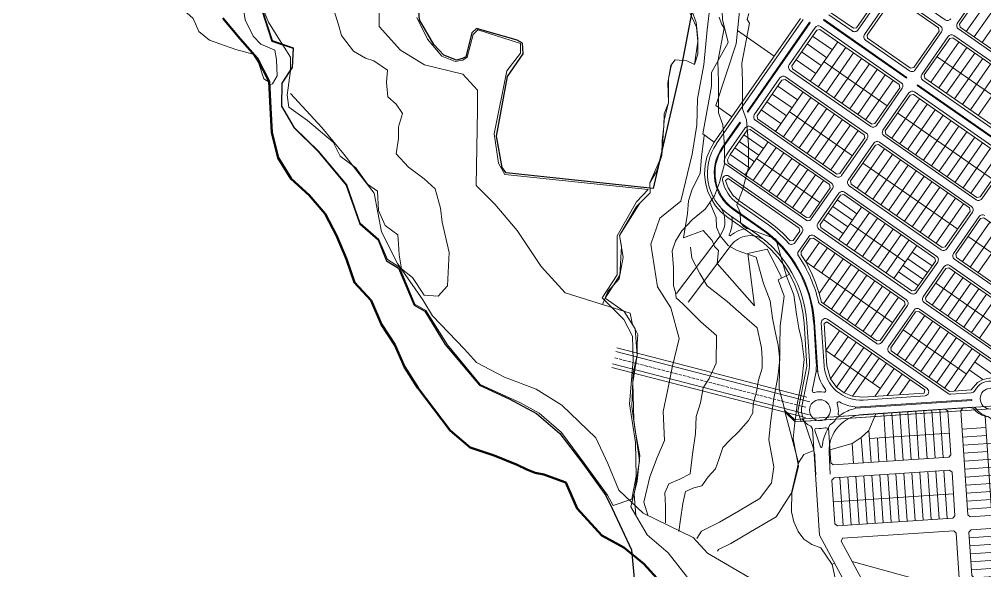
# Model space of a CAD drawing. Header units: metres. Extents: x 3557088 to 3598139, y 7314183 to 7334470.
# Drawn here: x 3574108 to 3575312, y 7324710 to 7325398 of the extents above; entities that cross this region are included whole.
import ezdxf

# ---------------------------------------------------------------- set-up
doc = ezdxf.new("R2010")
doc.units = ezdxf.units.M
doc.linetypes.add('JIS_02_4.0', pattern=[5.5, 4, -1.5])
for name, color, linetype, lineweight in [('CMS_Limite_Urbanizable', 1, 'Continuous', 30), ('Imagen', 17, 'Continuous', 0), ('Imagen_ZonaUrbanizable', 17, 'Continuous', 0), ('LIMITES', 7, 'Continuous', 50)]:
    doc.layers.add(name, color=color, linetype=linetype, lineweight=lineweight)
doc.layers.add('nuevo', color=7, linetype='Continuous', lineweight=15, true_color=0xf2f2f2)
picture_1 = doc.add_image_def('image1.jpg', size_in_pixel=(4800, 2360))
picture_2 = doc.add_image_def('image2.jpg', size_in_pixel=(4800, 2360))

# ---------------------------------------------------------------- blocks, each defined once
blk = doc.blocks.new('A$C1FCF2399')
at = {"layer": 'nuevo'}
for p, q in [((340.5, 567.5), (240, 637.5)), ((88.5, 622.2), (79.9, 537.4)), ((261.8, 603.1), (230, 557.5)), ((264.7, 602.1), (231.7, 554.7)), ((355.7, 563), (388.4, 610)), ((358.6, 562), (390.4, 607.6)), ((366.9, 552.8), (401.9, 603)), ((272.9, 596.4), (239.9, 549)), ((274.9, 594), (243.1, 548.4)), ((332.4, 557.3), (278.8, 594.7)), ((334.8, 559.3), (279.9, 597.6)), ((376.7, 546), (411.7, 596.2)), ((386.6, 539.1), (421.6, 589.3)), ((163.6, 568), (55.6, 413)), ((74.7, 446.6), (160, 569)), ((189.5, 567.7), (189, 566.8)), ((292.3, 494.8), (189, 566.8)), ((292.9, 495.6), (189.5, 567.7)), ((224.7, 553.5), (195.6, 573.8)), ((226.1, 556.8), (196.4, 577.5)), ((127.3, 522), (81.6, 553.9)), ((171.4, 564.4), (93.7, 452.8)), ((172.3, 563.8), (94.5, 452.3)), ((178.4, 557.8), (146.1, 511.4)), ((149.4, 510.1), (180.5, 554.7)), ((172.3, 563.8), (171.4, 564.4)), ((184.4, 555.4), (180.5, 554.7)), ((283.2, 486.6), (184.4, 555.4)), ((285.8, 489), (185.3, 559)), ((230, 557.5), (226.1, 556.8)), ((332.4, 557.3), (333.1, 553.4)), ((471.8, 476), (357, 556.1)), ((359.4, 558.1), (358.6, 562)), ((472.9, 479), (359.4, 558.1)), ((199.9, 530), (175.2, 547.1)), ((296.1, 503.7), (241.2, 542)), ((243.8, 544.4), (243.1, 548.4)), ((297.5, 507.1), (243.8, 544.4)), ((333.1, 553.4), (301.4, 507.8)), ((303.1, 505), (336.1, 552.3)), ((311.3, 499.3), (344.3, 546.6)), ((314.5, 498.7), (346.3, 544.2)), ((350.2, 544.9), (346.3, 544.2)), ((463.7, 465.9), (350.2, 544.9)), ((466.1, 467.8), (351.2, 547.9)), ((79.9, 537.4), (54.5, 460.6)), ((193, 520.1), (168.4, 537.3)), ((172.4, 490.6), (206.7, 539.8)), ((182.3, 483.7), (216.6, 533)), ((322.8, 489.5), (357.7, 539.7)), ((332.6, 482.6), (367.6, 532.8)), ((179.3, 500.5), (154.7, 517.6)), ((186.1, 510.3), (161.5, 527.4)), ((192.1, 476.9), (226.4, 526.1)), ((202, 470), (236.3, 519.3)), ((448.6, 439.1), (330.4, 521.4)), ((342.4, 475.8), (377.4, 526)), ((352.3, 468.9), (387.3, 519.1)), ((150.1, 506.1), (149.4, 510.1)), ((248.9, 437.3), (150.1, 506.1)), ((268.3, 460.3), (189.6, 515.2)), ((211.8, 463.2), (246.1, 512.4)), ((301.4, 507.8), (297.5, 507.1)), ((362.1, 462), (397.1, 512.3)), ((102.6, 449), (134.6, 495)), ((242.1, 426.2), (141.6, 496.2)), ((247.8, 434.4), (147.3, 504.4)), ((221.7, 456.3), (255.9, 505.5)), ((231.5, 449.4), (265.8, 498.7)), ((292.9, 495.6), (292.3, 494.8)), ((314.5, 498.7), (315.2, 494.7)), ((428.7, 415.6), (315.2, 494.7)), ((372, 455.2), (407, 505.4)), ((381.8, 448.3), (416.8, 498.5)), ((106, 447.7), (137, 492.3)), ((156.4, 467.6), (131.8, 484.8)), ((141, 493), (137, 492.3)), ((239.7, 424.2), (141, 493)), ((241.3, 442.6), (275.6, 491.8)), ((252.8, 438.1), (283.9, 482.6)), ((254.8, 435.7), (287.1, 482)), ((283.9, 482.6), (283.2, 486.6)), ((305.5, 485.7), (306, 486.5)), ((423.6, 403.4), (305.5, 485.7)), ((424.2, 404.2), (306, 486.5)), ((427.4, 412.3), (312.5, 492.3)), ((149.6, 457.8), (124.9, 474.9)), ((129, 428.2), (163.3, 477.5)), ((138.8, 421.4), (173.1, 470.6)), ((263, 429.9), (295.3, 476.3)), ((417.1, 397.5), (302.3, 477.5)), ((74.7, 446.6), (54.5, 460.6)), ((142.7, 447.9), (118.1, 465.1)), ((148.7, 414.5), (183, 463.8)), ((274.2, 419.7), (308.5, 469)), ((284, 412.9), (318.3, 462.1)), ((52.7, 415), (74.7, 446.6)), ((94.5, 452.3), (93.7, 452.8)), ((106.7, 443.8), (106, 447.7)), ((135.8, 438.1), (111.2, 455.2)), ((224.9, 398), (146.1, 452.9)), ((158.5, 407.7), (192.8, 456.9)), ((168.4, 400.8), (202.7, 450)), ((399.6, 368.9), (281.5, 451.2)), ((293.9, 406), (328.2, 455.2)), ((303.7, 399.1), (338, 448.4)), ((62.6, 408.1), (84.5, 439.7)), ((63.4, 407.6), (85.4, 439.1)), ((85.4, 439.1), (84.5, 439.7)), ((198.7, 363.8), (98.2, 433.9)), ((204.4, 372.1), (103.9, 442.1)), ((205.4, 375), (106.7, 443.8)), ((178.2, 393.9), (212.5, 443.2)), ((188.1, 387.1), (222.4, 436.3)), ((252.8, 438.1), (248.9, 437.3)), ((313.5, 392.3), (347.8, 441.5)), ((323.4, 385.4), (357.7, 434.7)), ((70.4, 402.7), (91.2, 432.6)), ((72.4, 399.4), (93.6, 429.9)), ((114.1, 406.9), (89.5, 424.1)), ((97.5, 430.6), (93.6, 429.9)), ((196.3, 361.9), (97.5, 430.6)), ((197.9, 380.2), (232.2, 429.5)), ((240.4, 420.3), (239.7, 424.2)), ((264.2, 423), (379.1, 343)), ((333.2, 378.6), (367.5, 427.8)), ((108.4, 398.7), (83.8, 415.9)), ((91.3, 374.1), (119.8, 415.1)), ((209.4, 375.7), (240.4, 420.3)), ((211.4, 373.3), (243.4, 419.2)), ((219.6, 367.6), (251.6, 413.5)), ((258.5, 414.8), (373.4, 334.8)), ((343.1, 371.7), (377.4, 420.9)), ((352.9, 364.9), (387.2, 414.1)), ((69.1, 392.7), (72.4, 399.4)), ((97, 382.3), (72.4, 399.4)), ((102.7, 390.5), (78.1, 407.6)), ((101.1, 367.2), (129.7, 408.3)), ((110.9, 360.4), (139.5, 401.4)), ((230.7, 357.4), (265, 406.6)), ((240.6, 350.5), (274.9, 399.7)), ((362.8, 358), (397.1, 407.2)), ((372.6, 351.1), (406.9, 400.4)), ((166.7, 317.9), (67.1, 387.3)), ((70.1, 388.8), (69.1, 392.7)), ((167.7, 320.8), (70.1, 388.8)), ((184.3, 339.7), (105.5, 394.6)), ((120.8, 353.5), (149.4, 394.5)), ((130.6, 346.7), (159.2, 387.7)), ((356.2, 306.5), (238, 388.8)), ((250.4, 343.6), (284.7, 392.9)), ((260.3, 336.8), (294.6, 386)), ((386.1, 344.2), (418.4, 390.6)), ((140.5, 339.8), (169.1, 380.8)), ((150.3, 332.9), (178.9, 374)), ((209.4, 375.7), (205.4, 375)), ((270.1, 329.9), (304.4, 379.2)), ((66.8, 367), (70, 369.4)), ((69.9, 357.8), (66.8, 367)), ((158.6, 307.7), (70, 369.4)), ((160.9, 309.7), (70.8, 372.5)), ((160.2, 326.1), (188.8, 367.1)), ((196.3, 361.9), (197, 357.9)), ((280, 323.1), (314.3, 372.3)), ((289.8, 316.2), (324.1, 365.4)), ((75.8, 348.8), (69.9, 357.8)), ((171.6, 321.5), (197, 357.9)), ((173.6, 319.1), (199.9, 356.9)), ((181.8, 313.4), (208.1, 351.2)), ((214.1, 349.5), (210.1, 348.8)), ((327.6, 270.4), (214.1, 349.5)), ((330, 272.4), (215.1, 352.4)), ((335.7, 280.6), (220.8, 360.6)), ((299.6, 309.4), (333.9, 358.6)), ((309.5, 302.5), (343.8, 351.7)), ((83.8, 341.6), (75.8, 348.8)), ((116.1, 314.8), (81.8, 338.7)), ((118.1, 317.6), (83.8, 341.6)), ((184.8, 312.4), (210.1, 348.8)), ((230.6, 325.7), (206, 342.9)), ((319.3, 295.6), (353.6, 344.9)), ((329.2, 288.8), (363.5, 338)), ((110.7, 307), (76.4, 330.9)), ((111.3, 307.8), (77, 331.7)), ((219.2, 309.3), (194.6, 326.5)), ((224.9, 317.5), (200.3, 334.7)), ((207.8, 292.9), (236.3, 333.9)), ((217.6, 286.1), (246.2, 327.1)), ((342.6, 281.8), (374.6, 327.8)), ((105.9, 300), (71.5, 323.9)), ((118.1, 317.6), (128.5, 309.8)), ((171.6, 321.5), (167.7, 320.8)), ((213.5, 301.1), (188.9, 318.3)), ((291, 265.4), (222.1, 313.4)), ((227.5, 279.2), (256, 320.2)), ((237.3, 272.3), (265.9, 313.4)), ((350.8, 276.1), (382.9, 322.1)), ((353.8, 275.1), (384.8, 319.7)), ((362, 265.9), (396.3, 315.1)), ((388.8, 320.4), (384.8, 319.7)), ((487.5, 251.6), (388.8, 320.4)), ((128.5, 309.8), (138.2, 301.3)), ((138.2, 301.3), (147.2, 291.9)), ((151.2, 292.2), (159.3, 303.8)), ((153, 289.5), (162.2, 302.7)), ((158.6, 307.7), (159.3, 303.8)), ((297.9, 226.4), (183.1, 306.5)), ((185.5, 308.5), (184.8, 312.4)), ((299, 229.4), (185.5, 308.5)), ((247.2, 265.5), (275.7, 306.5)), ((371.9, 259), (406.1, 308.3)), ((381.7, 252.2), (416, 301.4)), ((5.7, 226.2), (59.9, 298.1)), ((147.2, 291.9), (151.2, 292.2)), ((157.6, 278.7), (170.4, 297)), ((161, 278.3), (172.4, 294.6)), ((166.7, 265.5), (183.9, 290.1)), ((176.3, 295.3), (172.4, 294.6)), ((289.8, 216.2), (176.3, 295.3)), ((292.2, 218.2), (177.4, 298.3)), ((257, 258.6), (285.6, 299.7)), ((266.8, 251.8), (295.4, 292.8)), ((448.1, 242.5), (369.3, 297.4)), ((20, 215.4), (73.7, 286.5)), ((161, 278.3), (160.9, 274.3)), ((176.5, 258.6), (193.7, 283.2)), ((276.7, 244.9), (305.3, 285.9)), ((324.2, 260.6), (299.6, 277.7)), ((166.7, 265.5), (160.9, 274.3)), ((275, 190), (166.7, 265.5)), ((173.3, 252.9), (166.7, 265.5)), ((183.4, 226.4), (213.4, 269.5)), ((186.4, 251.7), (203.5, 276.4)), ((318.5, 252.4), (293.8, 269.5)), ((302.9, 230.1), (328.3, 266.5)), ((304.9, 227.7), (331.2, 265.4)), ((328.3, 266.5), (327.6, 270.4)), ((452.6, 199.1), (352.1, 269.2)), ((353.8, 275.1), (354.5, 271.2)), ((453.2, 202.4), (354.5, 271.2)), ((178.9, 239.9), (173.3, 252.9)), ((188.9, 213.4), (223.2, 262.6)), ((198.8, 206.6), (233.1, 255.8)), ((307, 236), (282.4, 253.1)), ((312.7, 244.2), (288.1, 261.3)), ((313.1, 222), (339.4, 259.7)), ((316.1, 220.9), (341.4, 257.3)), ((324.3, 211.8), (352.9, 252.8)), ((345.3, 258), (341.4, 257.3)), ((444.1, 189.2), (345.3, 258)), ((446.9, 190.9), (346.4, 261)), ((152.2, 239), (146.4, 250.3)), ((208.6, 199.7), (242.9, 248.9)), ((218.5, 192.8), (252.8, 242.1)), ((334.1, 204.9), (362.7, 245.9)), ((157, 227.1), (152.2, 239)), ((183.4, 226.4), (178.9, 239.9)), ((228.3, 186), (262.6, 235.2)), ((302.9, 230.1), (299, 229.4)), ((407.5, 184.3), (328.7, 239.1)), ((344, 198), (372.6, 239.1)), ((353.8, 191.2), (382.4, 232.2)), ((160.6, 214.9), (157, 227.1)), ((186.2, 215.3), (183.4, 226.4)), ((238.2, 179.1), (272.5, 228.3)), ((248, 172.3), (282.3, 221.5)), ((316.8, 217), (316.1, 220.9)), ((415.5, 148.2), (316.8, 217)), ((363.7, 184.3), (392.2, 225.3)), ((373.5, 177.5), (402.1, 218.5)), ((163.2, 202.4), (160.6, 214.9)), ((254.5, 164.1), (184.5, 212.9)), ((255.5, 167), (186.2, 215.3)), ((259.5, 167.7), (290.5, 212.3)), ((261.5, 165.3), (293.5, 211.3)), ((269.7, 159.6), (301.7, 205.6)), ((289.8, 216.2), (290.5, 212.3)), ((409.2, 136.8), (308.6, 206.8)), ((414.9, 145), (314.4, 215)), ((383.4, 170.6), (411.9, 211.6)), ((164.6, 189.7), (163.2, 202.4)), ((318, 107.7), (194, 194.1)), ((272.6, 158.6), (303.7, 203.2)), ((280.8, 149.4), (315.1, 198.6)), ((307.6, 203.9), (303.7, 203.2)), ((406.4, 135.1), (307.6, 203.9)), ((164.6, 189.7), (168.2, 135.6)), ((168.1, 189.9), (171.3, 141.9)), ((176.6, 190.5), (179.9, 140.6)), ((177.5, 190.6), (181.7, 127.9)), ((186.1, 189.6), (189.7, 135.8)), ((189.7, 189), (193.2, 191)), ((189.7, 189), (193.2, 136)), ((315.3, 105.9), (193.2, 191)), ((366.9, 126), (288.1, 180.9)), ((290.7, 142.5), (325, 191.8)), ((300.5, 135.7), (334.8, 184.9)), ((191.9, 155.3), (209.1, 179.9)), ((202.4, 147.9), (219.6, 172.6)), ((310.4, 128.8), (344.7, 178)), ((320.2, 122), (354.5, 171.2)), ((197.6, 120), (229.4, 165.7)), ((205, 109.6), (239.3, 158.8)), ((259.5, 167.7), (255.5, 167)), ((273.3, 154.6), (272.6, 158.6)), ((330.1, 115.1), (364.4, 164.3)), ((339.9, 108.2), (374.2, 157.5)), ((259.9, 107.9), (191.9, 155.3)), ((214.5, 102.3), (249.1, 152)), ((225, 98.1), (258.2, 145.7)), ((344.2, 101.6), (270.9, 152.6)), ((345.8, 104.1), (273.3, 154.6)), ((352, 104.6), (384.1, 150.6)), ((168.2, 135.6), (157, 79)), ((197.6, 120), (193.2, 136)), ((250, 114.8), (267.2, 139.4)), ((252.9, 97.9), (277, 132.5)), ((401.8, 123.6), (377.2, 140.8)), ((170.4, 128.9), (161.8, 85.3)), ((179.6, 128.8), (174.9, 105)), ((268.3, 99), (286.9, 125.7)), ((387.6, 118.9), (370.3, 130.9)), ((400.4, 121.5), (387.6, 118.9)), ((205, 109.6), (197.6, 120)), ((214.5, 102.3), (205, 109.6)), ((283.6, 100), (296.7, 118.8)), ((372.8, 105.9), (380.8, 115.1)), ((380.8, 115.1), (387.6, 118.9)), ((225, 98.1), (214.5, 102.3)), ((237.9, 96.9), (225, 98.1)), ((314.2, 102), (237.9, 96.9)), ((315.4, 98.6), (238.2, 93.4)), ((314.2, 102), (315.3, 105.9)), ((372.8, 105.9), (345.8, 104.1)), ((373, 102.5), (347.4, 100.7)), ((491.4, 88.8), (161.2, 66.7)), ((373.7, 93), (228.6, 83.3)), ((373.6, 94), (228.7, 84.3)), ((374.7, 84.5), (238.3, 75.4)), ((373.6, 94), (373.7, 93)), ((161.2, 66.7), (157, 79)), ((175.6, 35.4), (162.6, 73.4)), ((185.2, 35.1), (178.2, 55.5)), ((197.2, 0.8), (195.9, 27.9)), ((179.2, 0), (178.2, 21.7))]:
    blk.add_line(p, q, dxfattribs=at)
for points in [[(491.4, 88.8), (153.7, 66.2), (141.5, 77.8), (133.4, 107.2), (134.9, 185.8), (139.7, 222.9), (132.4, 243.2), (146.4, 250.3), (139.7, 261.1), (132, 271.3), (123.4, 280.7), (114, 289.4), (103.8, 297.1), (69.5, 321), (61.3, 327.8), (54.3, 335.7), (48.6, 344.6), (44.3, 354.3), (41.7, 364.5), (40.6, 375.1), (41.2, 385.7), (43.5, 396), (47.4, 405.9), (52.7, 415), (38.3, 425.1), (49.2, 484.8), (49.4, 501.9), (69.8, 539.1), (62.8, 567.6), (62.2, 588.5)], [(384.1, 346.6), (380.2, 345.9), (266.6, 425), (265.9, 428.9), (297, 473.5), (300.9, 474.2), (414.4, 395.1), (415.2, 391.2), (384.1, 346.6)], [(136.4, 245.2), (135.6, 248.4), (123.3, 272.6), (118.4, 281.6), (94.3, 276.1), (102.8, 210.9), (56.1, 263.5), (57.9, 279.7), (53.1, 285), (49.9, 292.2), (38.8, 304.8), (14.3, 295.5), (19.3, 326), (20.6, 341.9), (25.1, 356.1), (35.2, 375.6), (36.9, 396.5), (39.9, 422.6), (40.1, 423.8)], [(340.6, 284.2), (371.7, 328.8), (371, 332.8), (257.5, 411.8), (253.6, 411.1), (222.5, 366.5), (223.2, 362.6), (336.7, 283.5), (340.6, 284.2)]]:
    blk.add_lwpolyline(points, dxfattribs=at)
for centre in [(397.2, 95.1), (184.4, 80.8)]:
    blk.add_circle(centre, 13, dxfattribs=at)
for centre, radius, start, end in [((343.4, 571.6), 5, 235.1378, 325.1378), ((182.5, 554.9), 5, 55.1378, 145.1378), ((227.6, 557.6), 5, 235.1378, 325.1378), ((332, 555.2), 5, 325.1378, 55.1378), ((359.8, 560.2), 5, 145.1378, 235.1378), ((244, 546.1), 5, 145.1378, 235.1378), ((348.4, 543.8), 5, 55.1378, 145.1378), ((150.2, 508.5), 5, 145.1378, 235.1378), ((138.7, 492.1), 5, 55.1378, 145.1378), ((299, 507.8), 5, 235.1378, 325.1378), ((315.4, 496.4), 5, 145.1378, 235.1378), ((283, 484.9), 5, 325.1378, 55.1378), ((299.4, 473.4), 5, 55.1378, 145.1378), ((106.7, 446.2), 5, 145.1378, 235.1378), ((95.3, 429.8), 5, 55.1378, 145.1378), ((250.7, 438.5), 5, 235.1378, 325.1378), ((239.3, 422.1), 5, 325.1378, 55.1378), ((267.1, 427.1), 5, 145.1378, 235.1378), ((108.1, 376.4), 64, 145.1378, 235.1378), ((255.7, 410.7), 5, 55.1378, 145.1378), ((108.1, 376.4), 55.5, 145.1378, 235.1378), ((108.1, 376.4), 54.5, 145.1378, 235.1378), ((108.1, 376.4), 46, 145.1373, 158.6091), ((69.9, 391.4), 5, 158.6091, 235.1378), ((67.9, 368.4), 5, 55.1378, 191.2553), ((207.2, 376.2), 5, 235.1378, 325.1378), ((108.1, 376.4), 46, 191.2553, 235.1378), ((195.8, 359.7), 5, 325.1378, 55.1378), ((223.7, 364.7), 5, 145.1378, 235.1378), ((212.2, 348.3), 5, 55.1378, 145.1378), ((382, 347.1), 5, 235.1378, 325.1378), ((36, 316.2), 30, 322.9473, 39.8766), ((370.5, 330.6), 5, 325.1378, 55.1378), ((36, 316.2), 39, 335.1162, 8.3133), ((22.4, 180.2), 164, 41.5621, 55.138), ((169.5, 322), 5, 235.1378, 325.1378), ((185.9, 310.6), 5, 145.1378, 235.1378), ((387, 319.2), 5, 55.1378, 145.1378), ((97.7, 268.4), 39, 93.5587, 129.4718), ((22.4, 180.2), 154.5, 3.827, 55.1378), ((22.4, 180.2), 155.5, 3.827, 55.1378), ((158.1, 305.6), 5, 325.1378, 55.1378), ((72.3, 299.3), 1, 155.1162, 309.4718), ((97.7, 268.4), 30, 49.5298, 142.9473), ((22.4, 180.2), 146, 3.827, 55.1378), ((148.8, 292.3), 5, 221.5621, 325.1378), ((174.5, 294.2), 5, 55.1378, 145.1378), ((161.7, 275.8), 5, 145.1378, 214.4624), ((338.5, 284.7), 5, 235.1378, 325.1378), ((22.4, 180.2), 164, 12.562, 34.4624), ((327.1, 268.3), 5, 325.1378, 55.1378), ((354.9, 273.3), 5, 145.1378, 235.1378), ((343.5, 256.9), 5, 55.1378, 145.1378), ((289.4, 214.1), 5, 325.1378, 55.1378), ((300.8, 230.5), 5, 235.1378, 325.1378), ((317.2, 219.1), 5, 145.1378, 235.1378), ((187.4, 217), 5, 192.562, 235.1378), ((305.8, 202.7), 5, 55.1378, 145.1378), ((191.1, 190), 5, 55.1378, 183.827), ((257.4, 168.2), 5, 235.1378, 325.1378), ((273.8, 156.8), 5, 145.1378, 235.1378), ((121.4, 138.6), 50, 348.8269, 3.827), ((121, 136.7), 59, 348.8269, 3.827), ((235.1, 138.8), 45.5, 183.827, 273.827), ((180.6, 128.6), 1, 10.6097, 168.8269), ((235.1, 138.8), 54.5, 190.6097, 216.4727), ((397.2, 95.1), 22, 87.5301, 151.4347), ((176.9, 104.7), 2, 168.8269, 287.5123), ((184.4, 80.8), 23, 77.7441, 107.5123), ((189.7, 105.2), 2, 257.7441, 36.4727), ((315.1, 103.6), 5, 273.827, 55.1378), ((347, 105.7), 5, 235.1378, 273.827), ((372.6, 108.4), 6, 273.827, 331.4347), ((184.4, 80.8), 23, 168.8269, 198.8269), ((207.9, 89.3), 2, 61.1814, 199.9099), ((184.4, 80.8), 23, 349.6038, 19.9099), ((235.1, 138.8), 54.5, 241.1814, 262.3978), ((227.8, 83.8), 1, 284.1562, 82.3978), ((375, 79.5), 5, 35.06, 93.827), ((241.4, 30), 45.5, 93.827, 182.7163), ((209, 76.3), 2, 169.6038, 304.9694), ((241.4, 30), 54.5, 104.1562, 124.9694), ((397.2, 95.1), 22, 215.06, 249.2682), ((387.6, 69.8), 5, 29.504, 69.2682), ((180.1, 56.2), 2, 80.1415, 198.8269), ((184.4, 80.8), 23, 260.1415, 286.9395), ((241.4, 30), 54.5, 151.5739, 174.3863), ((191.7, 56.9), 2, 331.5739, 106.9395), ((128.2, 19.3), 50, 2.7163, 18.8269), ((186.1, 35.4), 1, 198.8269, 354.3863)]:
    blk.add_arc(centre, radius, start, end, dxfattribs=at)
blk = doc.blocks.new('Etapa 5E')
at = {"layer": 'nuevo'}
for p, q in [((3575340.3, 7324913.4), (3575342.3, 7324916.9)), ((3575342.3, 7324916.9), (3575349.9, 7324917.4)), ((3575167.5, 7324885.2), (3575176.1, 7324905.8)), ((3575186.1, 7324906.5), (3575190.1, 7324846.6)), ((3575196.1, 7324907.1), (3575200.1, 7324847.3)), ((3575206.1, 7324907.8), (3575210.1, 7324847.9)), ((3575216, 7324908.5), (3575220.1, 7324848.6)), ((3575226, 7324909.1), (3575230, 7324849.3)), ((3575236, 7324909.8), (3575240, 7324849.9)), ((3575246, 7324910.5), (3575250, 7324850.6)), ((3575256, 7324911.1), (3575260, 7324851.3)), ((3575410.8, 7324784.5), (3575340.3, 7324913.4)), ((3575084.1, 7324899.6), (3575087.2, 7324895.7)), ((3575087.2, 7324895.7), (3575091.1, 7324892.5)), ((3575091.1, 7324892.5), (3575095, 7324890.6)), ((3575312.6, 7324902.9), (3575320.9, 7324779.2)), ((3575097.2, 7324887.2), (3575095, 7324890.6)), ((3575097.2, 7324887.2), (3575106.1, 7324754.5)), ((3575167.5, 7324885.2), (3575158, 7324876.5)), ((3575167.5, 7324885.2), (3575170.2, 7324845.3)), ((3575267.9, 7324881.9), (3575168.2, 7324875.2)), ((3575283.6, 7324886.9), (3575313.6, 7324888.9)), ((3575146.5, 7324868.7), (3575119, 7324860.9)), ((3575158, 7324876.5), (3575146.5, 7324868.7)), ((3575146.5, 7324868.7), (3575148.2, 7324843.8)), ((3575158, 7324876.5), (3575160.2, 7324844.6)), ((3575178.1, 7324875.9), (3575180.1, 7324845.9)), ((3575284.3, 7324876.9), (3575314.2, 7324878.9)), ((3575285, 7324867), (3575335.4, 7324870.3)), ((3575086.3, 7324855.2), (3575079.6, 7324844.9)), ((3575086.3, 7324855.2), (3575099, 7324860.1)), ((3575285.6, 7324857), (3575315.6, 7324859)), ((3575286.3, 7324847), (3575346, 7324851)), ((3575201.2, 7324831.3), (3575205.2, 7324771.4)), ((3575211.1, 7324832), (3575215.1, 7324772.1)), ((3575221.1, 7324832.6), (3575225.1, 7324772.8)), ((3575231.1, 7324833.3), (3575235.1, 7324773.4)), ((3575241.1, 7324834), (3575245.1, 7324774.1)), ((3575251.1, 7324834.6), (3575255.1, 7324774.8)), ((3575261, 7324835.3), (3575265, 7324775.4)), ((3575287, 7324837), (3575351.3, 7324841.3)), ((3575287.6, 7324827.1), (3575356.5, 7324831.7)), ((3575131.3, 7324826.6), (3575135.3, 7324766.8)), ((3575141.3, 7324827.3), (3575145.3, 7324767.4)), ((3575151.3, 7324828), (3575155.3, 7324768.1)), ((3575161.3, 7324828.6), (3575165.3, 7324768.8)), ((3575171.2, 7324829.3), (3575175.2, 7324769.4)), ((3575181.2, 7324830), (3575185.2, 7324770.1)), ((3575191.2, 7324830.6), (3575195.2, 7324770.8)), ((3575288.3, 7324817.1), (3575361.8, 7324822)), ((3575289, 7324807.1), (3575367.1, 7324812.3)), ((3575328.9, 7324809.8), (3575330.9, 7324779.8)), ((3575338.9, 7324810.4), (3575340.9, 7324780.5)), ((3575273, 7324806), (3575123.3, 7324796)), ((3575289.6, 7324797.1), (3575319.6, 7324799.1)), ((3575339.5, 7324800.5), (3575372.4, 7324802.7)), ((3575290.3, 7324787.1), (3575320.2, 7324789.1)), ((3575340.2, 7324790.5), (3575377.7, 7324793)), ((3575524.7, 7324684.9), (3575410.8, 7324784.5)), ((3575322, 7324763.2), (3575326, 7324703.3)), ((3575332, 7324763.9), (3575336, 7324704)), ((3575341.9, 7324764.5), (3575345.9, 7324704.7)), ((3575351.9, 7324765.2), (3575355.9, 7324705.3)), ((3575361.9, 7324765.9), (3575365.9, 7324706)), ((3575371.9, 7324766.5), (3575375.9, 7324706.7)), ((3575381.8, 7324767.2), (3575385.8, 7324707.3)), ((3575391.8, 7324767.9), (3575395.8, 7324708)), ((3575106.1, 7324754.5), (3575176.1, 7324624.9)), ((3575322.6, 7324753.2), (3575292.7, 7324751.2)), ((3575323.3, 7324743.2), (3575293.4, 7324741.2)), ((3575294, 7324731.3), (3575423.8, 7324739.9)), ((3575403.8, 7324738.6), (3575405.8, 7324708.7)), ((3575413.8, 7324739.3), (3575415.8, 7324709.3)), ((3575423.8, 7324739.9), (3575425.8, 7324710)), ((3575294.7, 7324721.3), (3575324.6, 7324723.3)), ((3575121.7, 7324718.1), (3575124.8, 7324719.8)), ((3575281.1, 7324685), (3575146.5, 7324721.7)), ((3575295.4, 7324711.3), (3575325.3, 7324713.3)), ((3575207.9, 7324686.4), (3575175.2, 7324668.7)), ((3575220.3, 7324663.5), (3575207.9, 7324686.4)), ((3575361, 7324659.6), (3575359, 7324689.5)), ((3575371, 7324660.2), (3575369, 7324690.2)), ((3575380.9, 7324660.9), (3575378.9, 7324690.8)), ((3575392.9, 7324631.6), (3575388.9, 7324691.5)), ((3575402.9, 7324632.3), (3575398.9, 7324692.2)), ((3575412.9, 7324633), (3575408.9, 7324692.8)), ((3575422.8, 7324633.6), (3575418.8, 7324693.5)), ((3575432.8, 7324634.3), (3575428.8, 7324694.2)), ((3575442.8, 7324635), (3575438.8, 7324694.8)), ((3575452.8, 7324635.7), (3575448.8, 7324695.5)), ((3575462.8, 7324636.3), (3575458.8, 7324696.2)), ((3575472.7, 7324637), (3575468.7, 7324696.9)), ((3575212.7, 7324677.6), (3575180, 7324659.9)), ((3575524.7, 7324684.9), (3575528.2, 7324631.6)), ((3575217.4, 7324668.8), (3575184.7, 7324651.1)), ((3575220.3, 7324663.5), (3575192.4, 7324636.8)), ((3575220.3, 7324663.5), (3575254.9, 7324627.4)), ((3575355.7, 7324659.2), (3575500.7, 7324668.9)), ((3575482.7, 7324637.7), (3575480.7, 7324667.6)), ((3575492.7, 7324638.3), (3575490.7, 7324668.3)), ((3575227.2, 7324656.3), (3575199.4, 7324629.6)), ((3575234.1, 7324649.1), (3575206.3, 7324622.4)), ((3575241, 7324641.9), (3575213.2, 7324615.1)), ((3575248, 7324634.6), (3575220.1, 7324607.9)), ((3575254.9, 7324627.4), (3575227.1, 7324600.7)), ((3575254.9, 7324627.4), (3575284.8, 7324629.4)), ((3575254.9, 7324627.4), (3575258.9, 7324567.6)), ((3575528.2, 7324631.6), (3575499.6, 7324445.7)), ((3575176.1, 7324624.9), (3575169.2, 7324616.5)), ((3575176.1, 7324624.9), (3575295.6, 7324500.4)), ((3575255.8, 7324614.4), (3575234, 7324593.5)), ((3575255.6, 7324617.4), (3575285.5, 7324619.4)), ((3575420.9, 7324609.5), (3575420.3, 7324617.4)), ((3575447.3, 7324589.2), (3575445.3, 7324619.1)), ((3575457.3, 7324589.8), (3575455.3, 7324619.8)), ((3575470.9, 7324620.8), (3575465, 7324582.3)), ((3575256.2, 7324607.5), (3575286.2, 7324609.5)), ((3575420.9, 7324609.5), (3575437.3, 7324605.2)), ((3575447.3, 7324589.2), (3575437.3, 7324605.2)), ((3575469.5, 7324611.9), (3575499.2, 7324607.4)), ((3575256.9, 7324597.5), (3575286.8, 7324599.5)), ((3575447.3, 7324589.2), (3575466.2, 7324590.4)), ((3575466.5, 7324592.2), (3575496.2, 7324587.6)), ((3575468, 7324602), (3575497.7, 7324597.5)), ((3575257.6, 7324587.5), (3575287.5, 7324589.5)), ((3575258.2, 7324577.5), (3575288.2, 7324579.5)), ((3575407, 7324588.9), (3575388.9, 7324561.3)), ((3575415.4, 7324583.4), (3575397.3, 7324555.8)), ((3575407, 7324588.9), (3575488.2, 7324535.8)), ((3575465, 7324582.3), (3575494.6, 7324577.7)), ((3575258.9, 7324567.6), (3575288.8, 7324569.6)), ((3575423.7, 7324577.9), (3575405.7, 7324550.3)), ((3575432.1, 7324572.5), (3575414, 7324544.8)), ((3575440.5, 7324567), (3575422.4, 7324539.4)), ((3575305.7, 7324556.9), (3575329.9, 7324541.1)), ((3575343.8, 7324562.3), (3575312, 7324513.6)), ((3575356.7, 7324563.2), (3575320.6, 7324508)), ((3575365.1, 7324557.7), (3575329, 7324502.5)), ((3575448.8, 7324561.5), (3575430.8, 7324533.9)), ((3575457.2, 7324556), (3575439.1, 7324528.4)), ((3575373.5, 7324552.2), (3575337.4, 7324497)), ((3575381.8, 7324546.8), (3575345.7, 7324491.5)), ((3575465.6, 7324550.6), (3575447.5, 7324522.9)), ((3575473.9, 7324545.1), (3575455.9, 7324517.5)), ((3575330, 7324541.2), (3575474.5, 7324446.8)), ((3575390.2, 7324541.3), (3575354.1, 7324486.1)), ((3575398.6, 7324535.8), (3575362.5, 7324480.6)), ((3575407, 7324530.4), (3575370.8, 7324475.1)), ((3575482.3, 7324539.6), (3575464.3, 7324512)), ((3575415.3, 7324524.9), (3575379.2, 7324469.6)), ((3575423.7, 7324519.4), (3575387.6, 7324464.2)), ((3575432.1, 7324513.9), (3575395.9, 7324458.7)), ((3575440.4, 7324508.5), (3575404.3, 7324453.2)), ((3575295.6, 7324500.4), (3575483.9, 7324377.3)), ((3575448.8, 7324503), (3575412.7, 7324447.7)), ((3575457.2, 7324497.5), (3575421, 7324442.3)), ((3575465.5, 7324492), (3575429.4, 7324436.8)), ((3575473.9, 7324486.6), (3575437.8, 7324431.3)), ((3575464.2, 7324453.5), (3575446.1, 7324425.9)), ((3575499.6, 7324445.7), (3575503, 7324394.9)), ((3575411.9, 7324395.1), (3575425.3, 7324415.6)), ((3575483.9, 7324377.3), (3575514.5, 7324317.1)), ((3575511.7, 7324314.3), (3575514.5, 7324317.1))]:
    blk.add_line(p, q, dxfattribs=at)
for points in [[(3575349.9, 7324917.4), (3575366.8, 7324892.6), (3575379.6, 7324863.3), (3575384.8, 7324843.9), (3575405.9, 7324807.7), (3575419.9, 7324793.4), (3575438, 7324780.9), (3575473, 7324745.1), (3575501.8, 7324731.2), (3575516.9, 7324715.2), (3575529.1, 7324693.4), (3575532.7, 7324678.8), (3575534, 7324622.8), (3575544.1, 7324548.5), (3575538.8, 7324531.3), (3575514.3, 7324503.6), (3575529.7, 7324470), (3575530.3, 7324460), (3575503, 7324394.9), (3575552.5, 7324297.6), (3575549.5, 7324293.4), (3575517.5, 7324311.3), (3575458.9, 7324342.1), (3575372.8, 7324439.2), (3575280.4, 7324498.9), (3575213.7, 7324573.5), (3575194.9, 7324589.9), (3575169.2, 7324616.5), (3575146, 7324625.9), (3575137, 7324633.8), (3575129.3, 7324652.2), (3575125.2, 7324655.2), (3575118.9, 7324656.6), (3575109, 7324655.5), (3575110.5, 7324659.7), (3575120.1, 7324671.2), (3575125.8, 7324681.8), (3575127.2, 7324693.7), (3575121.7, 7324718.1), (3575107.7, 7324738.8), (3575096.5, 7324743), (3575086.6, 7324749.8), (3575079.3, 7324759.3), (3575074, 7324771.2), (3575071.2, 7324783.9), (3575071.3, 7324808.9), (3575079.6, 7324844.9), (3575062.5, 7324910.6), (3575074.8, 7324899)], [(3575118.9, 7324892.1), (3575117.2, 7324888.5), (3575120.1, 7324844.7), (3575123.1, 7324842.1), (3575267.1, 7324851.7), (3575269.8, 7324854.8), (3575266.1, 7324909), (3575263.1, 7324911.6), (3575130.7, 7324902.7), (3575127.3, 7324900.7), (3575125.1, 7324897.3), (3575122.2, 7324894.4)], [(3575294.6, 7324913.7), (3575284.7, 7324913.1), (3575282.1, 7324910), (3575290.8, 7324780), (3575293.8, 7324777.4), (3575379.3, 7324783.1), (3575381.2, 7324786.6), (3575319, 7324900.3), (3575315.7, 7324902.6), (3575312.6, 7324902.9), (3575308.5, 7324904.2), (3575304.7, 7324906.2), (3575301.3, 7324908.8), (3575298.3, 7324912.2)], [(3575271.2, 7324833.1), (3575274.8, 7324778.9), (3575272.2, 7324775.9), (3575128.2, 7324766.3), (3575125.2, 7324768.9), (3575121.5, 7324823.1), (3575124.2, 7324826.1), (3575268.2, 7324835.8)], [(3575287.2, 7324538.1), (3575192.4, 7324636.8), (3575132.8, 7324747.2), (3575134.7, 7324750.7), (3575273.3, 7324759.9), (3575276.3, 7324757.3), (3575290.8, 7324539.7)], [(3575391.8, 7324767.9), (3575294.9, 7324761.4), (3575292.2, 7324758.4), (3575295.9, 7324704.2), (3575298.9, 7324701.5), (3575450.5, 7324711.7), (3575451.8, 7324715.5)], [(3575350.7, 7324663.6), (3575349.2, 7324686), (3575351.8, 7324689), (3575472.7, 7324697.1), (3575500.4, 7324672.9), (3575502.5, 7324641.8), (3575499.8, 7324638.8), (3575387.6, 7324631.3)]]:
    blk.add_lwpolyline(points, close=True, dxfattribs=at)
for points in [[(3575479.6, 7324502), (3575483.2, 7324503.6), (3575501.1, 7324619.7), (3575498.4, 7324622.7), (3575382.1, 7324614.9), (3575335.2, 7324655.9), (3575333.2, 7324685), (3575330.2, 7324687.6), (3575299.9, 7324685.6), (3575297.3, 7324682.5), (3575304.3, 7324578.6), (3575307.3, 7324575.9), (3575361, 7324579.5), (3575479.6, 7324502)], [(3575310.3, 7324514.7), (3575473.5, 7324408), (3575476.9, 7324410), (3575474.5, 7324446.8), (3575479.6, 7324480.2), (3575478, 7324483.9), (3575356.7, 7324563.2), (3575308.3, 7324560), (3575305.7, 7324556.9), (3575308.3, 7324518.1), (3575310.3, 7324514.7)]]:
    blk.add_lwpolyline(points, dxfattribs=at)

msp = doc.modelspace()

# ---------------------------------------------------------------- linework, layer by layer
at = {"layer": 'CMS_Limite_Urbanizable'}
for points in [[(3574953.8, 7325444.6), (3574934.3, 7325341.7), (3574898.5, 7325186.6), (3574715.1, 7325206.3), (3574710.5, 7325212.9), (3574703.3, 7325252.1), (3574717, 7325326.6), (3574736.3, 7325354.9), (3574735.8, 7325368.2), (3574729.1, 7325371.9), (3574678.1, 7325386.1), (3574672.6, 7325380.7), (3574665, 7325351.1), (3574661, 7325348.7), (3574653.5, 7325347), (3574637.5, 7325353.1), (3574624.9, 7325366.2), (3574607.3, 7325397), (3574603.7, 7325440.3)], [(3574410.7, 7325409.1), (3574423.3, 7325370.6), (3574449.7, 7325361.7), (3574448.3, 7325338.1), (3574435.5, 7325318.1), (3574435.1, 7325289.6), (3574451, 7325262.3), (3574480.3, 7325233.5), (3574515.8, 7325190.9), (3574532.9, 7325142.9), (3574555.8, 7325122.7), (3574566.2, 7325096.8), (3574581.2, 7325087.6), (3574600.4, 7325041.4), (3574613.9, 7325033.7), (3574639.3, 7324992.3), (3574682.1, 7324941.6), (3574719.2, 7324924.7), (3574753.1, 7324906.1), (3574782.4, 7324881.2), (3574810.9, 7324843.8), (3574839.5, 7324804), (3574847.6, 7324788), (3574871.6, 7324736.4), (3574875.9, 7324691.7)]]:
    msp.add_lwpolyline(points, dxfattribs=at)
at = {"layer": 'LIMITES'}
msp.add_lwpolyline([(3574907.4, 7324696.5), (3574886.8, 7324718.8), (3574861.9, 7324739.3), (3574834.6, 7324754.3), (3574803.9, 7324787.8), (3574789.7, 7324820.3), (3574774.8, 7324825.8), (3574762.1, 7324830.2), (3574751.6, 7324832.5), (3574741.1, 7324836.6), (3574728.9, 7324842.4), (3574700.3, 7324854.1), (3574670.5, 7324864.1), (3574645.5, 7324884.9), (3574624.7, 7324912.5), (3574605.2, 7324938.3), (3574588.4, 7324964.3), (3574576.3, 7324992.1), (3574559.8, 7325017.1), (3574546.9, 7325047.1), (3574526.1, 7325069.7), (3574516, 7325098.6), (3574503.9, 7325128.2), (3574489.5, 7325155.2), (3574469.6, 7325178.5), (3574447.2, 7325198.7), (3574431, 7325225), (3574423, 7325256.5), (3574421.6, 7325287.2), (3574419.8, 7325320.4), (3574404.9, 7325349.2), (3574383.5, 7325373.3), (3574361.9, 7325399.1)], dxfattribs=at)
at = {"layer": 'nuevo'}
for p, q in [((3575090.1, 7324926.6), (3574853.1, 7324988)), ((3575093.9, 7324921), (3574852, 7324983.7)), ((3575088.6, 7324901.2), (3574846.9, 7324963.8)), ((3575092.9, 7324904.7), (3574848, 7324968.2))]:
    msp.add_line(p, q, dxfattribs=at)
at = {"layer": 'nuevo', "linetype": 'JIS_02_4.0'}
msp.add_line((3575088.8, 7324914), (3574850, 7324975.9), dxfattribs=at)
at = {"layer": 'nuevo'}
for points in [[(3574081.8, 7325631.3), (3574118.6, 7325601.2), (3574133.2, 7325578), (3574156.4, 7325557.7), (3574178.7, 7325532.5), (3574201, 7325514.1), (3574232, 7325503.4), (3574248.5, 7325490.9), (3574262.1, 7325470.5), (3574277.6, 7325460.8), (3574286.3, 7325441.5), (3574309.6, 7325412.4), (3574325.1, 7325398.9), (3574331.9, 7325382.4), (3574345.4, 7325371.8), (3574378.4, 7325360.1), (3574399.7, 7325354.3), (3574406.5, 7325343.7), (3574413.3, 7325323.4), (3574419.8, 7325319.4)], [(3574869.9, 7325031.2), (3574788.7, 7325056.6), (3574758.9, 7325089.7), (3574729.1, 7325134.3), (3574701, 7325167.3), (3574677.8, 7325190.5), (3574679.5, 7325284.7), (3574679.5, 7325309.5), (3574661.3, 7325329.3), (3574613.3, 7325340.9), (3574583.6, 7325359.1), (3574557.1, 7325388.8), (3574557.1, 7325411.9), (3574535.6, 7325453.3), (3574512.4, 7325486.3), (3574432.7, 7325581.7)], [(3574972.9, 7325445.2), (3574965.7, 7325384.8), (3574961.7, 7325340.8), (3574953.7, 7325298.5), (3574952.9, 7325265.7), (3574947.3, 7325229.7), (3574933.1, 7325170.9), (3574906.9, 7325150), (3574895.6, 7325117.5), (3574904, 7325064.2), (3574920.6, 7325037.9), (3574931.1, 7324999.7), (3574922.3, 7324963.6), (3574916.5, 7324934.4), (3574911.1, 7324908.7), (3574912.9, 7324872.6), (3574903.7, 7324851.6), (3574894.4, 7324827.3), (3574886.9, 7324795.8), (3574891.9, 7324779.4)], [(3574442.3, 7325303), (3574446.2, 7325334), (3574446.2, 7325350.4), (3574430.7, 7325375.6), (3574419.1, 7325394), (3574406.5, 7325425)], [(3574387.1, 7325416.3), (3574390, 7325396.9), (3574399.7, 7325376.6), (3574409.4, 7325366.9), (3574426.8, 7325359.2), (3574428.8, 7325347.6), (3574429.7, 7325327.2), (3574423.9, 7325317.5), (3574421, 7325316.6)], [(3574411.5, 7325409.5), (3574423.8, 7325371.3), (3574450.2, 7325362.1), (3574448.8, 7325337.6), (3574436.1, 7325318), (3574435.5, 7325289.7), (3574451.3, 7325262.6), (3574481.3, 7325233.5), (3574516.6, 7325191.2), (3574533.3, 7325143.6), (3574556.6, 7325123.1), (3574567.4, 7325098.2), (3574582.2, 7325088.6), (3574601.2, 7325042.6), (3574615.1, 7325034.8), (3574642, 7324991.7), (3574682.8, 7324942.4), (3574733.2, 7324919.4), (3574756.4, 7324906.6), (3574784.1, 7324882.7), (3574812.4, 7324844.2), (3574841.8, 7324804.3), (3574848.5, 7324791.4), (3574872, 7324799.4), (3574872.4, 7324802.1)], [(3574442.3, 7325303), (3574444.4, 7325288), (3574467.7, 7325271.5), (3574499.7, 7325244.4), (3574508.4, 7325227), (3574527.8, 7325212.5), (3574542.3, 7325192.1), (3574554.9, 7325183.4), (3574555.9, 7325159.2), (3574564.6, 7325140.8), (3574580.1, 7325129.2), (3574581.1, 7325117.6), (3574582, 7325104), (3574584.9, 7325086.6), (3574598.5, 7325075.9), (3574613.1, 7325053.7), (3574630.5, 7325052.7), (3574642.1, 7325065.3), (3574644.1, 7325106.9), (3574635.3, 7325144.7), (3574633.4, 7325162.1), (3574626.6, 7325186.3), (3574613.1, 7325198.9), (3574593.7, 7325213.4), (3574578.2, 7325229.9), (3574581.1, 7325249.3), (3574581.1, 7325263.8), (3574585.9, 7325280.2), (3574578.2, 7325291.9), (3574567.7, 7325301), (3574566.1, 7325318.8), (3574567.5, 7325334.5), (3574550.1, 7325346.1), (3574539.7, 7325349.1), (3574525.1, 7325358.1), (3574510.1, 7325377.5), (3574506.1, 7325390.9), (3574500.6, 7325409.4)], [(3574946.6, 7325408.8), (3574952.2, 7325393.6), (3574954.1, 7325373.9), (3574954.1, 7325354.1), (3574949.9, 7325341.5), (3574940.5, 7325346.1), (3574925.9, 7325347.1), (3574920.7, 7325340), (3574917, 7325318.4), (3574917.7, 7325293.4), (3574912.4, 7325279.7), (3574911.9, 7325263.9), (3574909.8, 7325246.5), (3574909.3, 7325228.1), (3574902.9, 7325208.1), (3574894.5, 7325193.8), (3574895, 7325181.2), (3574877.8, 7325164.4), (3574856.7, 7325128.1), (3574861.2, 7325101.2), (3574856.2, 7325074.3), (3574841.9, 7325058.2), (3574835.3, 7325042.1)], [(3574876.9, 7324779.2), (3574874.7, 7324805.9), (3574881.4, 7324847.1), (3574874.3, 7324898.4), (3574873.2, 7324945), (3574878.7, 7324978.9), (3574876, 7325011.9), (3574862.6, 7325033.5), (3574838.6, 7325050.1), (3574857.1, 7325078.9), (3574858.9, 7325114.6), (3574856.7, 7325128.1), (3574882, 7325168.5), (3574895, 7325181.2), (3574894.5, 7325193.8), (3574909.3, 7325228.1), (3574912.2, 7325271.8), (3574917.7, 7325293.4), (3574917.7, 7325323.5), (3574921.6, 7325341.2), (3574925.9, 7325347.1), (3574940.5, 7325346.1), (3574949.9, 7325341.5), (3574954.1, 7325369.9), (3574952.7, 7325387.9), (3574941.6, 7325411.3)], [(3574872.4, 7324802.1), (3574877.5, 7324828.3), (3574876.4, 7324870.1), (3574869.1, 7324918.3), (3574873.7, 7324972.8), (3574872.9, 7325002.7), (3574861.8, 7325023.6), (3574834.9, 7325050.6), (3574853.7, 7325079.3), (3574853.7, 7325127.7), (3574877.8, 7325170), (3574892.2, 7325185.6), (3574713.5, 7325204.4), (3574705.8, 7325218.4), (3574700.4, 7325255.1), (3574716.1, 7325333.7), (3574733.1, 7325355.4), (3574733.3, 7325367.7), (3574680, 7325384.5), (3574674.2, 7325379), (3574666.7, 7325350.4), (3574661.4, 7325346.8), (3574651.6, 7325345.2), (3574635.2, 7325351.9), (3574617.4, 7325372.9), (3574604.1, 7325400.1)], [(3574980.7, 7325400.6), (3574983.6, 7325391.9), (3574986.9, 7325386.8), (3574979.1, 7325345.1), (3574980.1, 7325320), (3574980.1, 7325300.5), (3574980.1, 7325281), (3574985.4, 7325266), (3574987.5, 7325240), (3574987.5, 7325217.1), (3574981.3, 7325194.2), (3574975, 7325177.5)], [(3575017.9, 7325404.9), (3575015.7, 7325397.6), (3575018.5, 7325393.1), (3575009.2, 7325342.9), (3575010.1, 7325320.5), (3575010.1, 7325300.5), (3575010.1, 7325286.2), (3575015, 7325272.4), (3575017.5, 7325241.2), (3575017.5, 7325213.1), (3575009.9, 7325184.9), (3575002.9, 7325166.5), (3575006.9, 7325157), (3575007.3, 7325145.4), (3575008, 7325143.7), (3575011.6, 7325139.3), (3575015.9, 7325136.9), (3575051.7, 7325123.9), (3575064.7, 7325077.7), (3575073.8, 7325054.2), (3575077.1, 7325030), (3575080.3, 7325012.5), (3575084, 7324996.7), (3575087, 7324973.8), (3575083.8, 7324947.1), (3575078.5, 7324920), (3575074.7, 7324891.3), (3575073.1, 7324874.8), (3575079.6, 7324840.5), (3575071.9, 7324808.7), (3575051.9, 7324777.6), (3575020.1, 7324758.6), (3574995.5, 7324744.3), (3574979.9, 7324736.6), (3574978.7, 7324734.6)], [(3574446.2, 7325305.3), (3574485.6, 7325262.9), (3574512.9, 7325229.6), (3574550.8, 7325181.1), (3574559.9, 7325132.7), (3574579.6, 7325093.3), (3574611.4, 7325047.8), (3574623.6, 7325028.1), (3574663.3, 7324986.5), (3574678.4, 7324969.8), (3574713.3, 7324951.7), (3574752.7, 7324936.5), (3574784.6, 7324916.8), (3574827, 7324875.9), (3574842.2, 7324844.1), (3574855.8, 7324810.8), (3574886.2, 7324782), (3574948.3, 7324751.7), (3574966.5, 7324732), (3575018.1, 7324701.7)], [(3574975, 7325177.5), (3574963.2, 7325161), (3574947.7, 7325148.1), (3574934.3, 7325134.2), (3574926.4, 7325121.3), (3574922.4, 7325109.3), (3574923.9, 7325088.5), (3574924.1, 7325065.3), (3574926.3, 7325057.7), (3574927.1, 7325050.6), (3574935.4, 7325043.1), (3574957.9, 7325020.4), (3574977.7, 7325003.7), (3574977.3, 7324969), (3574968.4, 7324950), (3574960.8, 7324938.2), (3574957.7, 7324919.4), (3574952.1, 7324902.6), (3574951.4, 7324881.2), (3574947.7, 7324855.6), (3574944.5, 7324831.2), (3574932, 7324824.3), (3574918.3, 7324818.7), (3574913.3, 7324807.4), (3574913.9, 7324790.6), (3574913.9, 7324776.8), (3574913.9, 7324770)], [(3574969.1, 7325169.3), (3574977.1, 7325150.5), (3574977.5, 7325138.7), (3574982.2, 7325127.9), (3574992, 7325115.9), (3575003.5, 7325109.6), (3575027, 7325101), (3575036.2, 7325068.2), (3575044.6, 7325046.7), (3575047.5, 7325025.2), (3575050.9, 7325006.4), (3575054.4, 7324991.3), (3575056.7, 7324973.7), (3575054.1, 7324951.8), (3575048.9, 7324924.8), (3575044.9, 7324894.7), (3575042.8, 7324873.4), (3575049.2, 7324839.8), (3575046.3, 7324819.8), (3575031.5, 7324800.4), (3575004.8, 7324784.4), (3574981.4, 7324770.8), (3574959, 7324759.8), (3574953.2, 7324750.5)], [(3574945.1, 7325113.6), (3574946.8, 7325099.9), (3574956.9, 7325080.9), (3574965.7, 7325065.3), (3574990.9, 7325046), (3575012.1, 7325027.1), (3575028.4, 7325013.1), (3575033.8, 7324988.3), (3575034.3, 7324975.1), (3575034.3, 7324962.7), (3575030, 7324947.7), (3575027.4, 7324933.3), (3575023.3, 7324918.1), (3575022.8, 7324907.2), (3575017.6, 7324897.7), (3575004.9, 7324883.4), (3574993.8, 7324872.6), (3574985.3, 7324864.1), (3574980.4, 7324849), (3574976.1, 7324837.2), (3574967, 7324827.4), (3574959.2, 7324816.3), (3574949.4, 7324813.7), (3574938.9, 7324809.2), (3574935.6, 7324794.2), (3574932.7, 7324774.3), (3574930.4, 7324759.2)], [(3574870.8, 7324789.8), (3574878.7, 7324822), (3574882.1, 7324853.8), (3574876, 7324885.1), (3574872.1, 7324915.2), (3574873.7, 7324957.2), (3574878.7, 7324978.9), (3574878.7, 7324993), (3574879.4, 7325004.9), (3574872.5, 7325019), (3574869.9, 7325031.2)], [(3574870.8, 7324789.8), (3574891, 7324754.9), (3574917.1, 7324732.6), (3574958, 7324680.5), (3574982.3, 7324637.7), (3574999, 7324593), (3575030.7, 7324548.3), (3575045.6, 7324466.2), (3575060.5, 7324428.9), (3575099.7, 7324345.2), (3575146.2, 7324244.7), (3575198.4, 7324177.7), (3575241.2, 7324118.1), (3575295.3, 7324056.7), (3575340, 7324017.6)]]:
    msp.add_lwpolyline(points, dxfattribs=at)

# ---------------------------------------------------------------- block references
for name, p in [('A$C1FCF2399', (3574922.1, 7324829.7)), ('Etapa 5E', (0, 0))]:
    msp.add_blockref(name, p, dxfattribs=at)

# ---------------------------------------------------------------- pictures from other files: only their frames are drawn
at = {"layer": 'Imagen'}
image = msp.add_image(picture_1, insert=(3557088.1, 7314320.1), size_in_units=(40983.9, 20150.4), rotation=-0.19111, dxfattribs=dict(at, fade=20))
image.dxf.flags = 7
at = {"layer": 'Imagen_ZonaUrbanizable'}
image = msp.add_image(picture_2, insert=(3572700.5, 7325068), size_in_units=(7743.8, 3807.4), rotation=-32.65284, dxfattribs=at)
image.dxf.flags = 7

doc.saveas('drawing.dxf')
